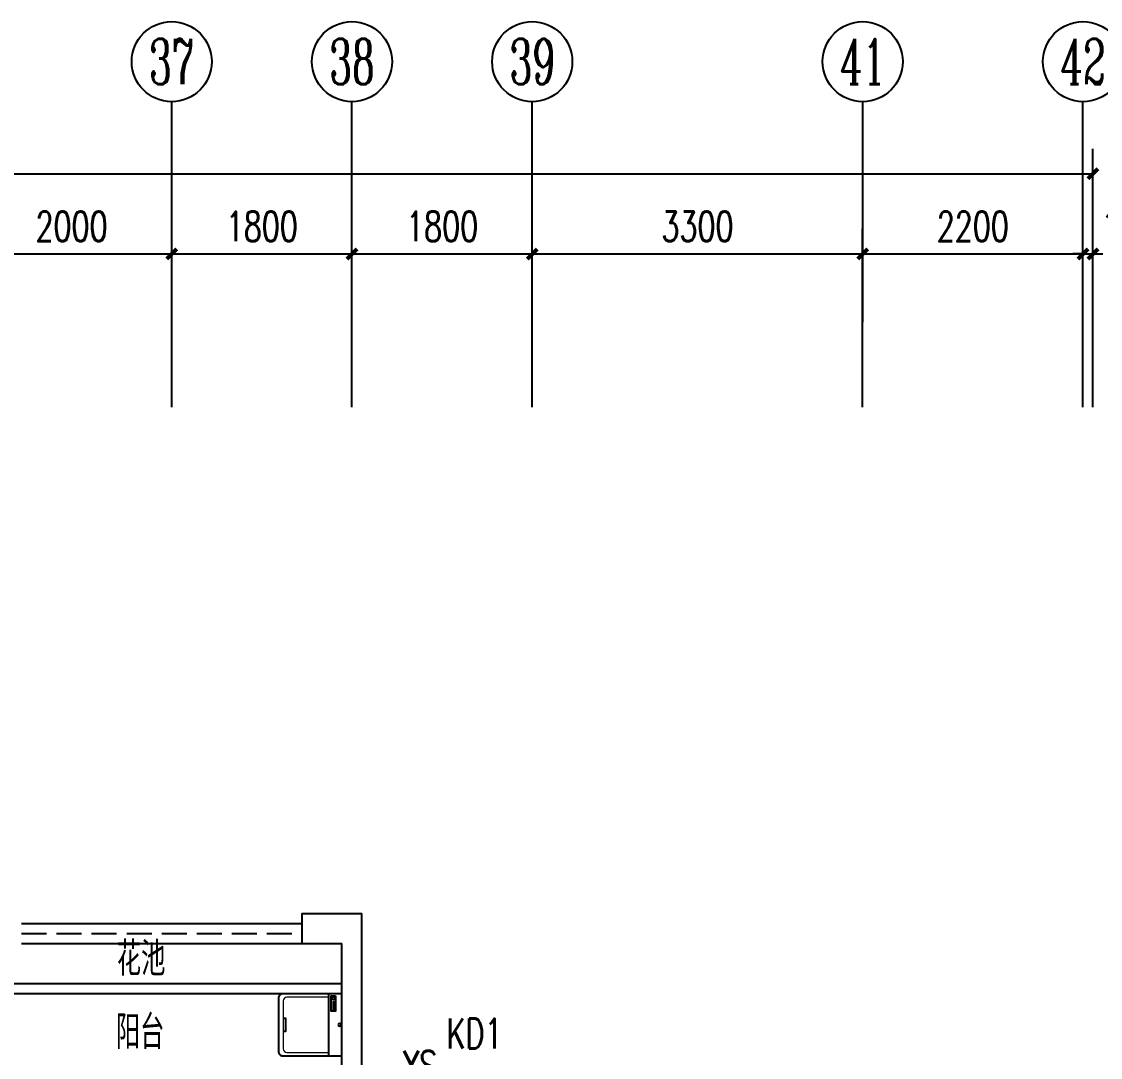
# Model space of a CAD drawing. Extents: x -993182 to -819982, y 169304 to 600104.
# Drawn here: x -845848 to -835075, y 381671 to 392011 of the extents above; entities that cross this region are included whole.
import ezdxf
from ezdxf.enums import TextEntityAlignment as Align

# ---------------------------------------------------------------- set-up
doc = ezdxf.new("R2010")
doc.units = 0
doc.header["$LTSCALE"] = 1000
doc.header["$MEASUREMENT"] = 0
doc.linetypes.add('DASH', pattern=[0.35, 0.25, -0.1])
for name, color, linetype in [('AXIS', 3, 'Continuous'), ('AXIS_TEXT', 7, 'Continuous'), ('DIM_LEAD', 3, 'Continuous'), ('kan', 146, 'Continuous'), ('PUB_TEXT', 7, 'Continuous'), ('WALL', 4, 'Continuous'), ('家具', 187, 'Continuous'), ('面层', 215, 'Continuous')]:
    doc.layers.add(name, color=color, linetype=linetype)
doc.layers.add('洁、厨具', color=8, linetype='Continuous', lineweight=9)
doc.styles.add('_TCH_AXIS', font='COMPLEX', dxfattribs={"bigfont": 'GBCBIG'})
doc.styles.add('_TCH_DIM', font='SIMPLEX', dxfattribs={"bigfont": 'GBCBIG'})
doc.styles.add('_TCH_DIM_T3', font='SIMPLEX', dxfattribs={"width": 0.705882, "bigfont": 'GBCBIG'})
doc.styles.add('COMPLEX', font='COMPLEX')
doc.styles.get("Standard").update_dxf_attribs({"font": 'gbenor.shx', "bigfont": 'gbcbig.shx'})
doc.dimstyles.new('_TCH_ARCH&&100', dxfattribs={"dimtxt": 297.5, "dimasz": 100, "dimexe": 250, "dimexo": 300, "dimgap": 126.25, "dimtad": 1, "dimdec": 0, "dimzin": 0, "dimdsep": 46, "dimtxsty": '_TCH_DIM_T3', "dimblk": 'ARCHTICK', "dimcen": 0.09, "dimclrt": 7, "dimazin": 2, "dimtfac": 1, "dimtdec": 0, "dimtix": 1, "dimtmove": 2, "dimatfit": 3, "dimfxl": 0, "dimtolj": 1, "dimtzin": 0, "dimarcsym": 0})

# ---------------------------------------------------------------- blocks, each defined once
blk = doc.blocks.new('$plan$00001623')
at = {"layer": '家具', "linetype": 'Continuous'}
blk.add_line((-341, -145), (342, -145), dxfattribs=at)
at = {"layer": '家具'}
blk.add_lwpolyline([(295, -706), (-295, -706, -0.414214), (-345, -656), (-345, 0), (345, 0), (345, -656, -0.414214)], format="xyb", close=True, dxfattribs=at)
for points in [[(323, -72), (152, -72), (152, -120), (323, -120)], [(163, -86), (177, -86), (177, -99), (163, -99)], [(189, -86), (202, -86), (202, -99), (189, -99)], [(213, -86), (227, -86), (227, -99), (213, -99)], [(239, -86), (253, -86), (253, -99), (239, -99)], [(281, -110), (309, -110), (309, -80), (281, -80)]]:
    blk.add_lwpolyline(points, close=True, dxfattribs=at)
at = {"layer": '家具', "lineweight": 13}
blk.add_lwpolyline([(307, -145), (307, -611, -0.414214), (267, -651), (-267, -651, -0.414214), (-307, -611), (-307, -145)], format="xyb", dxfattribs=at)
at = {"layer": '家具'}
blk.add_lwpolyline([(-71, -651), (-71, -623), (0, -623), (71, -623), (71, -651)], dxfattribs=at)
blk.add_circle((0, -25), 16, dxfattribs=at)
blk = doc.blocks.new('kt')
at = {"layer": 'DIM_LEAD', "color": 7, "style": '_TCH_DIM', "width": 0.705882}
blk.add_text('KD1', height=297.5, dxfattribs=at).set_placement((-393999, -787350))
blk = doc.blocks.new('_AXISO')
blk.add_circle((0, 0), 0.5)
at = {"layer": 'AXIS_TEXT', "style": 'COMPLEX', "width": 1.041667}
blk.add_attdef('A', text='', height=0.56, dxfattribs=at).set_placement((-0.25, -0.28), (0.25, -0.28), align=Align.FIT)
blk = doc.blocks.new('_ArchTick')
at = {"color": 0, "linetype": 'ByBlock', "const_width": 0.4}
blk.add_lwpolyline([(-0.5, -0.5), (0.5, 0.5)], dxfattribs=at)
blk = doc.blocks.new('*D248')
at = {"layer": 'AXIS', "color": 0, "lineweight": -2}
for p, q in [((-256409, -356156), (-256409, -353578)), ((-196309, -356156), (-196309, -353578)), ((-256409, -353828), (-196309, -353828))]:
    blk.add_line(p, q, dxfattribs=at)
at = {"layer": 'Defpoints', "color": 0}
for p in [(-196309, -353828), (-256409, -356456), (-196309, -356456)]:
    blk.add_point(p, dxfattribs=at)
at = {"layer": 'AXIS', "color": 0, "lineweight": -2, "xscale": 100, "yscale": 100, "zscale": 100, "rotation": 180}
blk.add_blockref('_ArchTick', (-256409, -353828), dxfattribs=at)
at = {"layer": 'AXIS', "color": 0, "lineweight": -2, "xscale": 100, "yscale": 100, "zscale": 100}
blk.add_blockref('_ArchTick', (-196309, -353828), dxfattribs=at)
at = {"layer": 'AXIS', "color": 7, "insert": (-226359, -353553), "char_height": 297.5, "attachment_point": 5, "style": '_TCH_DIM_T3'}
blk.add_mtext('\\A1;60100', dxfattribs=at)
blk = doc.blocks.new('*D278')
at = {"layer": 'AXIS', "color": 0, "lineweight": -2}
for p, q in [((-207509, -356156), (-207509, -354378)), ((-205509, -356156), (-205509, -354378)), ((-207509, -354628), (-205509, -354628))]:
    blk.add_line(p, q, dxfattribs=at)
at = {"layer": 'Defpoints', "color": 0}
for p in [(-205509, -354628), (-207509, -356456), (-205509, -356456)]:
    blk.add_point(p, dxfattribs=at)
at = {"layer": 'AXIS', "color": 0, "lineweight": -2, "xscale": 100, "yscale": 100, "zscale": 100, "rotation": 180}
blk.add_blockref('_ArchTick', (-207509, -354628), dxfattribs=at)
at = {"layer": 'AXIS', "color": 0, "lineweight": -2, "xscale": 100, "yscale": 100, "zscale": 100}
blk.add_blockref('_ArchTick', (-205509, -354628), dxfattribs=at)
at = {"layer": 'AXIS', "color": 7, "insert": (-206509, -354353), "char_height": 297.5, "attachment_point": 5, "style": '_TCH_DIM_T3'}
blk.add_mtext('\\A1;2000', dxfattribs=at)
blk = doc.blocks.new('*D279')
at = {"layer": 'AXIS', "color": 0, "lineweight": -2}
for p, q in [((-205509, -356156), (-205509, -354378)), ((-203709, -356156), (-203709, -354378)), ((-205509, -354628), (-203709, -354628))]:
    blk.add_line(p, q, dxfattribs=at)
at = {"layer": 'Defpoints', "color": 0}
for p in [(-203709, -354628), (-205509, -356456), (-203709, -356456)]:
    blk.add_point(p, dxfattribs=at)
at = {"layer": 'AXIS', "color": 0, "lineweight": -2, "xscale": 100, "yscale": 100, "zscale": 100, "rotation": 180}
blk.add_blockref('_ArchTick', (-205509, -354628), dxfattribs=at)
at = {"layer": 'AXIS', "color": 0, "lineweight": -2, "xscale": 100, "yscale": 100, "zscale": 100}
blk.add_blockref('_ArchTick', (-203709, -354628), dxfattribs=at)
at = {"layer": 'AXIS', "color": 7, "insert": (-204609, -354353), "char_height": 297.5, "attachment_point": 5, "style": '_TCH_DIM_T3'}
blk.add_mtext('\\A1;1800', dxfattribs=at)
blk = doc.blocks.new('*D280')
at = {"layer": 'AXIS', "color": 0, "lineweight": -2}
for p, q in [((-203709, -356156), (-203709, -354378)), ((-201909, -356156), (-201909, -354378)), ((-203709, -354628), (-201909, -354628))]:
    blk.add_line(p, q, dxfattribs=at)
at = {"layer": 'Defpoints', "color": 0}
for p in [(-201909, -354628), (-203709, -356456), (-201909, -356456)]:
    blk.add_point(p, dxfattribs=at)
at = {"layer": 'AXIS', "color": 0, "lineweight": -2, "xscale": 100, "yscale": 100, "zscale": 100, "rotation": 180}
blk.add_blockref('_ArchTick', (-203709, -354628), dxfattribs=at)
at = {"layer": 'AXIS', "color": 0, "lineweight": -2, "xscale": 100, "yscale": 100, "zscale": 100}
blk.add_blockref('_ArchTick', (-201909, -354628), dxfattribs=at)
at = {"layer": 'AXIS', "color": 7, "insert": (-202809, -354353), "char_height": 297.5, "attachment_point": 5, "style": '_TCH_DIM_T3'}
blk.add_mtext('\\A1;1800', dxfattribs=at)
blk = doc.blocks.new('*D281')
at = {"layer": 'AXIS', "color": 0, "lineweight": -2}
for p, q in [((-201909, -356156), (-201909, -354378)), ((-198609, -356156), (-198609, -354378)), ((-201909, -354628), (-198609, -354628))]:
    blk.add_line(p, q, dxfattribs=at)
at = {"layer": 'Defpoints', "color": 0}
for p in [(-198609, -354628), (-201909, -356456), (-198609, -356456)]:
    blk.add_point(p, dxfattribs=at)
at = {"layer": 'AXIS', "color": 0, "lineweight": -2, "xscale": 100, "yscale": 100, "zscale": 100, "rotation": 180}
blk.add_blockref('_ArchTick', (-201909, -354628), dxfattribs=at)
at = {"layer": 'AXIS', "color": 0, "lineweight": -2, "xscale": 100, "yscale": 100, "zscale": 100}
blk.add_blockref('_ArchTick', (-198609, -354628), dxfattribs=at)
at = {"layer": 'AXIS', "color": 7, "insert": (-200259, -354353), "char_height": 297.5, "attachment_point": 5, "style": '_TCH_DIM_T3'}
blk.add_mtext('\\A1;3300', dxfattribs=at)
blk = doc.blocks.new('*D282')
at = {"layer": 'AXIS', "color": 0, "lineweight": -2}
for p, q in [((-198609, -356156), (-198609, -354378)), ((-196409, -356156), (-196409, -354378)), ((-198609, -354628), (-196409, -354628))]:
    blk.add_line(p, q, dxfattribs=at)
at = {"layer": 'Defpoints', "color": 0}
for p in [(-196409, -354628), (-198609, -356456), (-196409, -356456)]:
    blk.add_point(p, dxfattribs=at)
at = {"layer": 'AXIS', "color": 0, "lineweight": -2, "xscale": 100, "yscale": 100, "zscale": 100, "rotation": 180}
blk.add_blockref('_ArchTick', (-198609, -354628), dxfattribs=at)
at = {"layer": 'AXIS', "color": 0, "lineweight": -2, "xscale": 100, "yscale": 100, "zscale": 100}
blk.add_blockref('_ArchTick', (-196409, -354628), dxfattribs=at)
at = {"layer": 'AXIS', "color": 7, "insert": (-197509, -354353), "char_height": 297.5, "attachment_point": 5, "style": '_TCH_DIM_T3'}
blk.add_mtext('\\A1;2200', dxfattribs=at)
blk = doc.blocks.new('*D283')
at = {"layer": 'AXIS', "color": 0, "lineweight": -2}
for p, q in [((-196409, -356156), (-196409, -354378)), ((-196309, -356156), (-196309, -354378)), ((-196409, -354628), (-196509, -354628)), ((-196409, -354628), (-196309, -354628)), ((-196309, -354628), (-196209, -354628))]:
    blk.add_line(p, q, dxfattribs=at)
at = {"layer": 'Defpoints', "color": 0}
for p in [(-196309, -354628), (-196409, -356456), (-196309, -356456)]:
    blk.add_point(p, dxfattribs=at)
at = {"layer": 'AXIS', "color": 0, "lineweight": -2, "xscale": 100, "yscale": 100, "zscale": 100}
blk.add_blockref('_ArchTick', (-196409, -354628), dxfattribs=at)
at = {"layer": 'AXIS', "color": 0, "lineweight": -2, "xscale": 100, "yscale": 100, "zscale": 100, "rotation": 180}
blk.add_blockref('_ArchTick', (-196309, -354628), dxfattribs=at)
at = {"layer": 'AXIS', "color": 7, "insert": (-195959, -354353), "char_height": 297.5, "attachment_point": 5, "style": '_TCH_DIM_T3'}
blk.add_mtext('\\A1;100', dxfattribs=at)
blk = doc.blocks.new('5#、7#楼参照')
at = {"layer": 'AXIS'}
for p, q in [((-205508.8, -355308.6), (-205508.8, -353108.3)), ((-203708.8, -355308.6), (-203708.8, -353108.3)), ((-201908.8, -355308.6), (-201908.8, -353108.3)), ((-198608.8, -355308.6), (-198608.8, -353108.3)), ((-196408.8, -355308.6), (-196408.8, -353108.3))]:
    blk.add_line(p, q, dxfattribs=at)
at = {"layer": 'kan'}
for p, q in [((-207008.8, -361312), (-204208.8, -361312)), ((-207008.8, -361512), (-204208.8, -361512))]:
    blk.add_line(p, q, dxfattribs=at)
at = {"layer": 'kan', "linetype": 'DASH'}
blk.add_line((-207008.8, -361412), (-204208.8, -361412), dxfattribs=at)
at = {"layer": 'kan', "color": 124}
for p, q in [((-203808.8, -361912), (-207408.8, -361912)), ((-203808.8, -362012), (-207408.8, -362012))]:
    blk.add_line(p, q, dxfattribs=at)
at = {"layer": 'WALL'}
for p, q in [((-204208.8, -361212), (-203608.8, -361212)), ((-204208.8, -361212), (-204208.8, -361512)), ((-203608.8, -363212), (-203608.8, -361212)), ((-204208.8, -361512), (-203808.8, -361512)), ((-203808.8, -363112), (-203808.8, -361512))]:
    blk.add_line(p, q, dxfattribs=at)
at = {"layer": 'AXIS'}
ref = blk.add_blockref('_AXISO', (-205508.8, -352708.3), dxfattribs=dict(at, xscale=800, yscale=800, zscale=800))
ref.add_attrib('A', '37', dxfattribs={"layer": 'AXIS_TEXT', "height": 452.55, "style": '_TCH_AXIS', "width": 0.636364}).set_placement((-205735.1, -352934.6), (-205282.5, -352934.6), align=Align.FIT)
ref = blk.add_blockref('_AXISO', (-203708.8, -352708.3), dxfattribs=dict(at, xscale=800, yscale=800, zscale=800))
ref.add_attrib('A', '38', dxfattribs={"layer": 'AXIS_TEXT', "height": 452.55, "style": '_TCH_AXIS', "width": 0.636364}).set_placement((-203935.1, -352934.6), (-203482.5, -352934.6), align=Align.FIT)
ref = blk.add_blockref('_AXISO', (-201908.8, -352708.3), dxfattribs=dict(at, xscale=800, yscale=800, zscale=800))
ref.add_attrib('A', '39', dxfattribs={"layer": 'AXIS_TEXT', "height": 452.55, "style": '_TCH_AXIS', "width": 0.636364}).set_placement((-202135.1, -352934.6), (-201682.5, -352934.6), align=Align.FIT)
ref = blk.add_blockref('_AXISO', (-198608.8, -352708.3), dxfattribs=dict(at, xscale=800, yscale=800, zscale=800))
ref.add_attrib('A', '41', dxfattribs={"layer": 'AXIS_TEXT', "height": 452.55, "style": '_TCH_AXIS', "width": 0.7}).set_placement((-198835.1, -352934.6), (-198382.5, -352934.6), align=Align.FIT)
ref = blk.add_blockref('_AXISO', (-196408.8, -352708.3), dxfattribs=dict(at, xscale=800, yscale=800, zscale=800))
ref.add_attrib('A', '42', dxfattribs={"layer": 'AXIS_TEXT', "height": 452.55, "style": '_TCH_AXIS', "width": 0.6}).set_placement((-196635.1, -352934.6), (-196182.5, -352934.6), align=Align.FIT)
at = {"layer": '洁、厨具', "xscale": -0.9000000001396984, "yscale": 0.9000000001396984, "zscale": 0.9000000001396984, "rotation": 270}
blk.add_blockref('$plan$00001623', (-203808.8, -362322.5), dxfattribs=at)
at = {"layer": '面层'}
blk.add_blockref('kt', (191234.9, 424792.1), dxfattribs=at)
at = {"layer": 'DIM_LEAD', "color": 7, "style": '_TCH_DIM', "width": 0.705882}
blk.add_text('YS', height=297.5, dxfattribs=at).set_placement((-203198, -362880.6))
at = {"layer": 'AXIS'}
for p1, p2, distance, picture, middle in [((-256408.8, -356455.5), (-196308.8, -356455.5), 2627.2, '*D248', (-226358.8, -353553.3)), ((-207508.8, -356455.5), (-205508.8, -356455.5), 1827.2, '*D278', (-206508.8, -354353.3)), ((-205508.8, -356455.5), (-203708.8, -356455.5), 1827.2, '*D279', (-204608.8, -354353.3)), ((-203708.8, -356455.5), (-201908.8, -356455.5), 1827.2, '*D280', (-202808.8, -354353.3)), ((-201908.8, -356455.5), (-198608.8, -356455.5), 1827.2, '*D281', (-200258.8, -354353.3)), ((-198608.8, -356455.5), (-196408.8, -356455.5), 1827.2, '*D282', (-197508.8, -354353.3))]:
    dim = blk.add_aligned_dim(p1=p1, p2=p2, distance=distance, dimstyle='_TCH_ARCH&&100', dxfattribs=at)
    dim.commit()
    dim.dimension.update_dxf_attribs({"geometry": picture, "text_midpoint": middle})
dim = blk.add_linear_dim(base=(-196308.8, -354628.3), p1=(-196408.8, -356455.5), p2=(-196308.8, -356455.5), angle=0, dimstyle='_TCH_ARCH&&100', dxfattribs=at)
dim.commit()
dim.dimension.update_dxf_attribs({"geometry": '*D283', "text_midpoint": (-195958.8, -354353.3), "dimtype": 129})

msp = doc.modelspace()

# ---------------------------------------------------------------- block references
at = {"layer": '面层'}
msp.add_blockref('5#、7#楼参照', (-638840, 744319), dxfattribs=at)

# ---------------------------------------------------------------- texts
at = {"layer": 'PUB_TEXT'}
for s, p in [('花池', (-844898, 382486, 0)), ('花池', (-844898, 382486)), ('阳台', (-844908, 381754, 0)), ('阳台', (-844908, 381754))]:
    msp.add_text(s, height=337.6, dxfattribs=at).set_placement(p)

doc.saveas('drawing.dxf')
